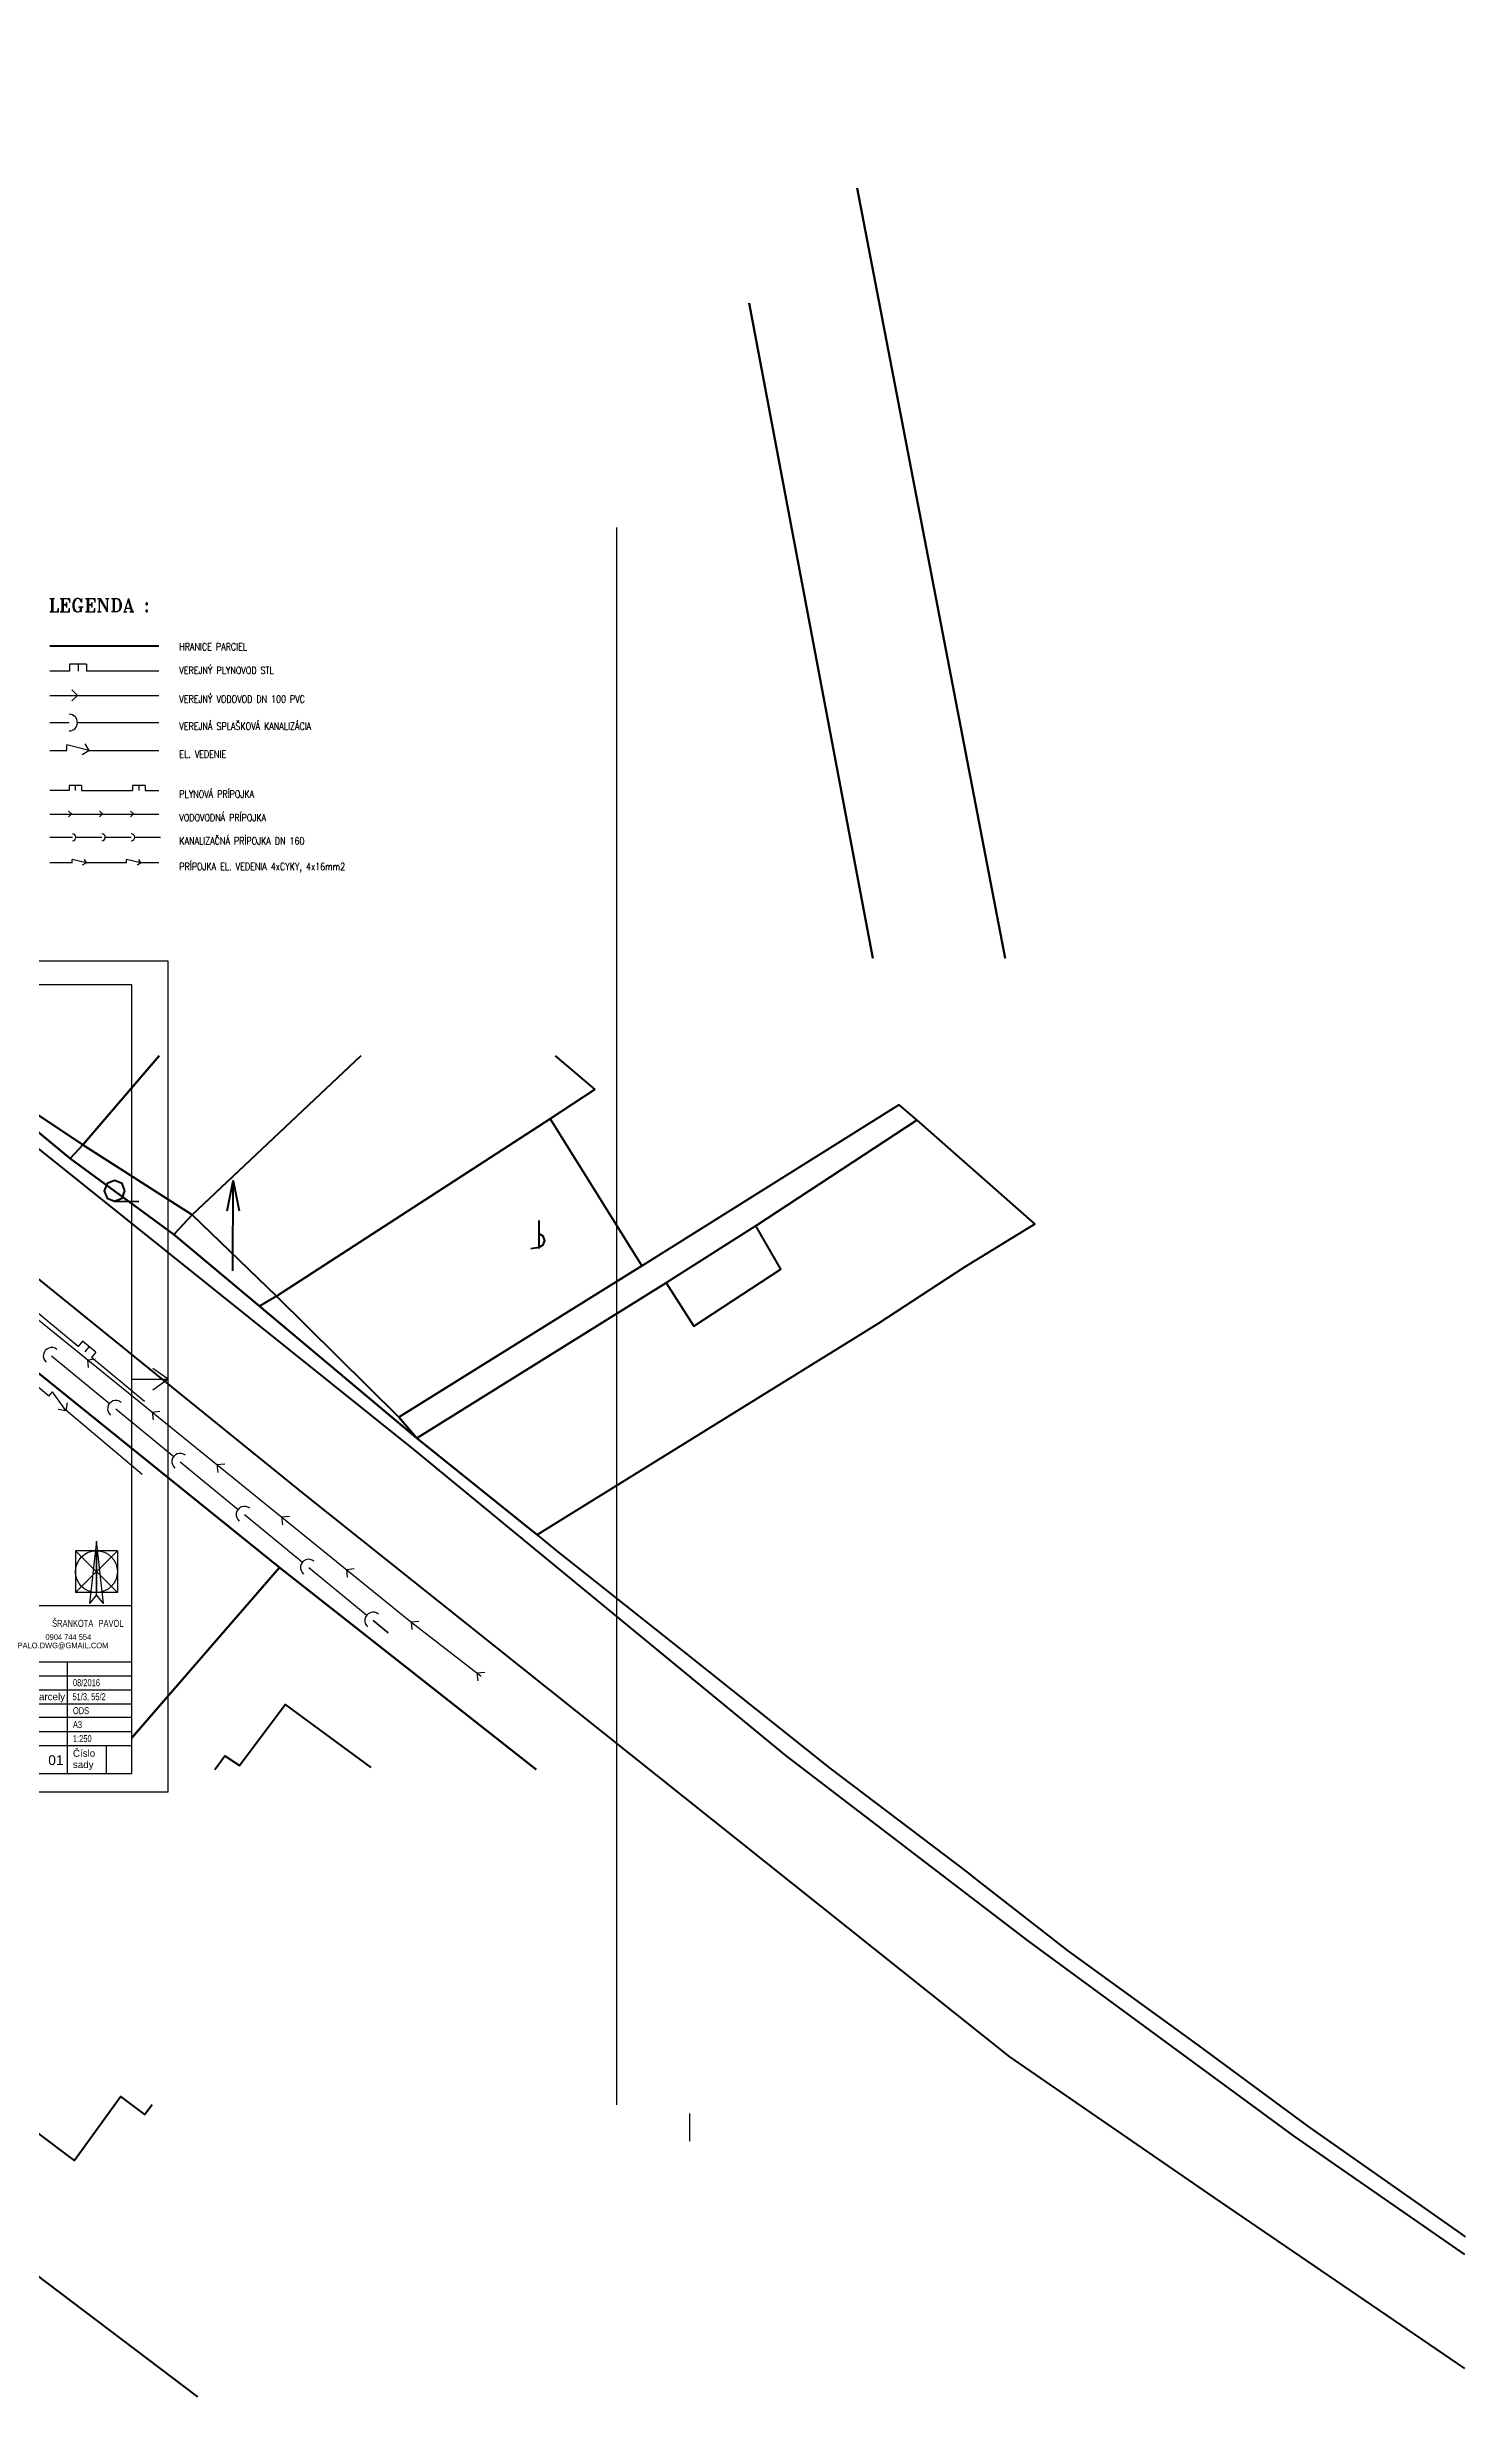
# Model space of a CAD drawing. Header units: millimetres. Extents: x 465413 to 948826, y 2516576 to 3795663.
# Drawn here: x 698834 to 825598, y 3277363 to 3487418 of the extents above; entities that cross this region are included whole.
import ezdxf
from ezdxf.enums import TextEntityAlignment as Align

# ---------------------------------------------------------------- set-up
doc = ezdxf.new("R2010")
doc.units = ezdxf.units.MM
for name, color, linetype in [('KOTY', 96, 'Continuous'), ('LEGENDA', 3, 'Continuous'), ('MUR-POH', 64, 'Continuous'), ('MUR_POH', 64, 'Continuous'), ('PLO_LIN', 6, 'Continuous'), ('POP', 7, 'Continuous'), ('POP_100', 8, 'Continuous'), ('RAM_100', 160, 'Continuous'), ('ROZPISKA100', 7, 'Continuous'), ('SO10-PRIPOJKA-VODOVOD', 5, 'Continuous'), ('SO11-PRIPOJKA-SPLASK-KANAL', 25, 'Continuous'), ('SO12-PRIPOJKA-PLYN', 11, 'Continuous'), ('SO13-PRIPOJKA-ELEKTRO-NN', 20, 'Continuous')]:
    doc.layers.add(name, color=color, linetype=linetype)
doc.layers.add('P', color=250, linetype='Continuous', lineweight=100)
doc.styles.add('ARIAL', font='arial.ttf', dxfattribs={"height": 250})
doc.styles.add('ROMANS', font='arial.ttf', dxfattribs={"width": 0.85})
doc.styles.add('ROMANT', font='romant', dxfattribs={"height": 3})
doc.styles.add('TAB', font='SIMPLEX', dxfattribs={"width": 0.8})

# ---------------------------------------------------------------- blocks, each defined once
blk = doc.blocks.new('Z_RAM_A_3_hp 1220')
at = {"layer": 'POP', "linetype": 'Continuous'}
blk.add_lwpolyline([(-288.5, -408), (-6.5, -408), (-6.5, -13), (-288.5, -13)], close=True, dxfattribs=at)
at = {"layer": 'RAM_100', "linetype": 'Continuous'}
for p, q in [((-147.5, 0), (-151.4, -5.38)), ((-147.5, -13), (-147.5, 0)), ((-147.5, 0), (-143.6, -5.38))]:
    blk.add_line(p, q, dxfattribs=at)
for points in [[(-297, -420), (0, -420), (0, 0), (-297, 0)], [(-288.5, -13), (-288.5, -408), (-6.5, -408), (-6.5, -13)]]:
    blk.add_lwpolyline(points, close=True, dxfattribs=at)
blk.add_text('rkmk 1:1 A3  hp1220c/aug 2008', height=3.2, rotation=90, dxfattribs=at).set_placement((-292.52, -406.58))

msp = doc.modelspace()

# ---------------------------------------------------------------- linework, layer by layer
at = {"layer": 'KOTY'}
msp.add_line((756264.4, 3302715.4), (756264.4, 3300215.4), dxfattribs=at)
at = {"layer": 'MUR-POH', "ltscale": 0.01}
for p, q in [((705128.6, 3353010.9), (701378.6, 3349260.9)), ((701378.6, 3353010.9), (705128.6, 3349260.9)), ((701378.6, 3353010.9), (701378.6, 3349260.9)), ((705128.6, 3353010.9), (701378.6, 3353010.9)), ((703253.6, 3353856.8), (702628.6, 3348281.2)), ((703878.6, 3348281.2), (703253.6, 3353856.8)), ((703253.6, 3353010.9), (703253.6, 3349260.9)), ((703253.6, 3349054.3), (703253.6, 3353010.9)), ((705128.6, 3353010.9), (705128.6, 3349260.9)), ((705128.6, 3349260.9), (701378.6, 3349260.9)), ((703253.6, 3349054.3), (702628.6, 3348281.2)), ((703878.6, 3348281.2), (703253.6, 3349054.3))]:
    msp.add_line(p, q, dxfattribs=at)
msp.add_circle((703253.6, 3351135.9), 1875, dxfattribs=at)
at = {"layer": 'P', "color": 252, "linetype": 'Continuous'}
for p, q in [((784485.7, 3405986.5), (771255, 3474803.7)), ((771255, 3474803.7), (784485.7, 3405986.5)), ((761598.1, 3464522.9), (772667.5, 3405975.9)), ((772667.5, 3405975.9), (761598.1, 3464522.9))]:
    msp.add_line(p, q, dxfattribs=at)
for points in [[(742574.3, 3333465.4), (719611.2, 3351498.2), (686314.7, 3378361.1), (679098.8, 3384141.7), (667894.9, 3393177.1), (636082.2, 3418805.6), (624508.6, 3428456.7), (598265.3, 3450675), (589715, 3457819.8), (573119, 3472628.3), (556578.7, 3487417.9)], [(699079.4, 3433878.9), (708844.8, 3433878.9)], [(708875.5, 3397255.8), (702030.5, 3389295.6), (688462.9, 3398340.7), (695601.5, 3406722.2)], [(688462.9, 3398340.7), (700908.7, 3388053.3), (710167.7, 3381277.8), (717827.7, 3374862.6), (731905.1, 3363079.5), (742663.9, 3354418.2), (744351.8, 3353034), (755723.2, 3343997.9), (768819.8, 3333577.5), (781083.5, 3324277.2), (781881.2, 3323659.7), (790099.6, 3317242.2), (801678.3, 3308838), (811568, 3301538.9), (825152.2, 3292009.8), (825597.5, 3291691.5)], [(719338.9, 3375749.7), (730293.6, 3364947.3), (731905.1, 3363079.5), (717827.7, 3374862.6), (710167.7, 3381277.8), (700908.7, 3388053.3), (688462.9, 3398340.7), (702030.5, 3389295.6), (711812.7, 3383020.5), (719338.9, 3375749.7)], [(726903.6, 3397255.8), (711812.7, 3383020.5), (702030.5, 3389295.6), (708875.5, 3397255.8)], [(747815.8, 3394225), (743822.2, 3391617.3), (719338.9, 3375749.7), (711812.7, 3383020.5), (726903.6, 3397255.8)], [(744252.8, 3397255.8), (747815.8, 3394225)], [(754184.1, 3376964.7), (731905.1, 3363079.5), (730293.6, 3364947.3), (752012.9, 3378481.2), (774982.6, 3392866.1), (776596, 3391482.2), (762189.3, 3382049.8), (754184.1, 3376964.7)], [(719338.9, 3375749.7), (743822.2, 3391617.3), (752012.9, 3378481.2), (730293.6, 3364947.3), (719338.9, 3375749.7)], [(787129, 3382207.6), (786550.5, 3381837.8), (780859.8, 3378362.3), (773096.5, 3373276.2), (742663.9, 3354418.2), (731905.1, 3363079.5), (754184.1, 3376964.7), (756662, 3373083.4), (764425.3, 3378169.5), (762189.3, 3382049.8), (776596, 3391482.2), (787129, 3382207.6)], [(705791.5, 3385167), (705552.3, 3385819.4), (704883.4, 3386101.3), (704212.3, 3385824.9), (703949, 3385174.6), (704206.9, 3384522.2), (704875.7, 3384240.2), (705546.9, 3384516.6), (705791.5, 3385167)], [(704875.7, 3384240.2), (707053.2, 3384231.3)], [(714940.9, 3383379.9), (715491.6, 3386057.6)], [(715458.6, 3378036.3), (715491.6, 3386057.6), (716020.3, 3383375.4)], [(742825.3, 3380026.6), (742835.6, 3382520.4)], [(742080.8, 3380029.6), (742825.7, 3380138.2)], [(742825.7, 3380138.2), (743198.8, 3380341.4), (743330.7, 3380731.7), (743202, 3381123.1), (742830.6, 3381329.3)], [(684734.6, 3376235.7), (686314.7, 3378361.1), (719611.2, 3351498.2), (706403.8, 3336272.6)], [(706403.8, 3336272.6), (719611.2, 3351498.2), (742574.3, 3333465.4)], [(713842.7, 3333465.4), (714740.1, 3334675.1), (716039.3, 3333795), (720119.1, 3339268.5), (727782.2, 3333616.3)], [(708226.2, 3303465.4), (707591.5, 3302600.2), (705420.7, 3304228.3), (701284.1, 3298513.1), (694683.4, 3303465.4)], [(712307.8, 3277362.6), (697743.5, 3288403.2), (695758.3, 3289918.9), (681824.7, 3300454.4), (683514, 3303465.4)]]:
    msp.add_lwpolyline(points, dxfattribs=at)
at = {"layer": 'P', "color": 1, "linetype": 'Continuous'}
for points in [[(567931.4, 3487371.1), (593364.2, 3462680.9), (622502.6, 3438459.2), (721889.9, 3358002.7), (784886.6, 3307771.9), (803129.7, 3295208.6), (825549, 3279910.8)], [(825591, 3290109.6), (810336.2, 3300687.8), (786548.5, 3318131.5), (764878.9, 3334710.4), (731584.6, 3362075.8), (676305.8, 3406393.7), (633418.4, 3440796.5), (596530, 3472159.5), (580531, 3487319.2)], [(702030.5, 3389295.6), (700908.7, 3388053.3)], [(711812.7, 3383020.5), (710167.7, 3381277.8)], [(719338.9, 3375749.7), (717827.7, 3374862.6)]]:
    msp.add_lwpolyline(points, dxfattribs=at)
at = {"layer": 'PLO_LIN', "color": 6, "linetype": 'Continuous', "ltscale": 250}
for points in [[(700835, 3431636.1), (699079.4, 3431636.1)], [(708844.8, 3431636.1), (702377.5, 3431636.1)], [(701618, 3371263.1), (696880.7, 3375194.2)]]:
    msp.add_lwpolyline(points, dxfattribs=at)
at = {"layer": 'PLO_LIN', "color": 6}
for points in [[(700835, 3432264.6), (700835, 3431636.1)], [(702377.5, 3432264.6), (700835, 3432264.6)], [(701606.2, 3432264.6), (701606.2, 3431636.1)], [(702377.5, 3432264.6), (702377.5, 3431636.1)], [(702019.3, 3371746.8), (701618, 3371263.1)], [(703206.4, 3370761.8), (702019.3, 3371746.8)], [(702612.9, 3371254.3), (702211.5, 3370770.6)], [(703206.4, 3370761.8), (702805, 3370278.1)], [(707542.4, 3366347), (702805, 3370278.1)]]:
    msp.add_lwpolyline(points, dxfattribs=at)
at = {"layer": 'POP_100'}
msp.add_line((749764.4, 3303465.4), (749764.4, 3444465.4), dxfattribs=at)
at = {"layer": 'ROZPISKA100', "color": 2}
for p, q in [((706403.8, 3348085.1), (662903.8, 3348085.1)), ((706403.8, 3333085.1), (706403.8, 3348085.1)), ((662903.8, 3343085.1), (706403.8, 3343085.1)), ((706403.8, 3338085.1), (662903.8, 3338085.1)), ((662903.8, 3333085.1), (706403.8, 3333085.1))]:
    msp.add_line(p, q, dxfattribs=at)
at = {"layer": 'ROZPISKA100'}
for p, q in [((700653.8, 3333085.1), (700653.8, 3343085.1)), ((662903.8, 3341835.1), (706403.8, 3341835.1)), ((694903.8, 3340585.1), (706403.8, 3340585.1)), ((662903.8, 3339335.1), (706403.8, 3339335.1)), ((662903.8, 3336835.1), (706403.8, 3336835.1)), ((662903.8, 3335585.1), (706403.8, 3335585.1)), ((704153.8, 3333085.1), (704153.8, 3335585.1))]:
    msp.add_line(p, q, dxfattribs=at)
at = {"layer": 'SO10-PRIPOJKA-VODOVOD'}
for p, q in [((699079.4, 3429459.2), (708844.8, 3429459.2)), ((701561.3, 3429459.2), (701065, 3429955.6)), ((701561.3, 3429459.2), (701065, 3428962.8)), ((702452, 3370082.4), (703150.1, 3370155.7)), ((702452, 3370082.4), (702525.2, 3369384.2)), ((708237.6, 3365395.9), (708935.8, 3365469.2)), ((708237.6, 3365395.9), (708310.9, 3364697.7)), ((714023.3, 3360709.4), (714721.4, 3360782.7)), ((714023.3, 3360709.4), (714096.5, 3360011.2)), ((719808.9, 3356022.9), (720507.1, 3356096.1)), ((719808.9, 3356022.9), (719882.2, 3355324.7)), ((725594.6, 3351336.3), (726292.7, 3351409.6)), ((725594.6, 3351336.3), (725667.9, 3350638.2)), ((731380.2, 3346649.8), (732078.4, 3346723.1)), ((731380.2, 3346649.8), (731453.5, 3345951.7)), ((737264.3, 3342087.6), (737962.5, 3342160.9)), ((737264.3, 3342087.6), (737337.6, 3341389.5))]:
    msp.add_line(p, q, dxfattribs=at)
at = {"layer": 'SO10-PRIPOJKA-VODOVOD', "color": 3}
for p, q in [((699079.4, 3418857.8), (708844.8, 3418857.8)), ((701017.2, 3418865.1), (700754.9, 3419120.1)), ((701017.2, 3418865.1), (700762.2, 3418602.8)), ((703786, 3418865.1), (703523.7, 3419120.1)), ((703786, 3418865.1), (703531, 3418602.8)), ((706554.7, 3418865.1), (706292.4, 3419120.1)), ((706554.7, 3418865.1), (706299.7, 3418602.8))]:
    msp.add_line(p, q, dxfattribs=at)
at = {"layer": 'SO10-PRIPOJKA-VODOVOD'}
for points in [[(605968.4, 3449815.3), (614443.5, 3442988.7), (654418.3, 3409468.3), (674636.2, 3393175.9), (685150.6, 3384096.9), (731324.6, 3346694.9)], [(731324.6, 3346694.9), (737649.4, 3341788.9)]]:
    msp.add_lwpolyline(points, dxfattribs=at)
at = {"layer": 'SO11-PRIPOJKA-SPLASK-KANAL'}
for p, q in [((699079.4, 3427030.1), (700816.8, 3427030.1)), ((701561.3, 3427030.1), (708844.8, 3427030.1)), ((729330, 3345662.2), (727988.6, 3346766.4))]:
    msp.add_line(p, q, dxfattribs=at)
at = {"layer": 'SO11-PRIPOJKA-SPLASK-KANAL', "color": 3}
for p, q in [((699079.4, 3416779.1), (700816.8, 3416779.1)), ((706965.8, 3416774.6), (708703.2, 3416774.6))]:
    msp.add_line(p, q, dxfattribs=at)
at = {"layer": 'SO11-PRIPOJKA-SPLASK-KANAL', "color": 3, "flags": 128}
for points in [[(699079.4, 3416779.1), (701108.1, 3416779.1)], [(701416.9, 3416779.1), (703736.9, 3416779.1)], [(704045.7, 3416779.1), (706365.6, 3416779.1)], [(706674.5, 3416774.6), (708994.5, 3416774.6)]]:
    msp.add_lwpolyline(points, dxfattribs=at)
at = {"layer": 'SO11-PRIPOJKA-SPLASK-KANAL', "flags": 128}
for points in [[(699245.2, 3370427.1), (704419, 3366168.2)], [(704993.8, 3365695), (710167.7, 3361436)], [(710742.5, 3360962.8), (715916.4, 3356703.9)], [(716491.2, 3356230.7), (721665.1, 3351971.8)], [(722239.9, 3351498.5), (727413.7, 3347239.6)], [(727988.6, 3346766.4), (729330, 3345662.2)]]:
    msp.add_lwpolyline(points, dxfattribs=at)
at = {"layer": 'SO11-PRIPOJKA-SPLASK-KANAL'}
for centre, start, end in [((700816.8, 3427030.1), 270, 90), ((699245.2, 3370427.1), 50.539848, 230.539848), ((704993.8, 3365695), 50.539848, 230.539848), ((710742.5, 3360962.8), 50.539848, 230.539848), ((716491.2, 3356230.7), 50.539848, 230.539848), ((722239.9, 3351498.5), 50.539848, 230.539848), ((727988.6, 3346766.4), 50.539848, 230.539848)]:
    msp.add_arc(centre, 744.6, start, end, dxfattribs=at)
at = {"layer": 'SO11-PRIPOJKA-SPLASK-KANAL', "color": 3}
for centre in [(701109.2, 3416778.3), (703738, 3416778.3), (706364.7, 3416774.7)]:
    msp.add_arc(centre, 309.8, 270.80478, 90.80478, dxfattribs=at)
at = {"layer": 'SO12-PRIPOJKA-PLYN', "color": 3, "linetype": 'Continuous', "ltscale": 250}
for points in [[(700805.1, 3420964.6), (699079.4, 3420964.6)], [(701921.7, 3421419.5), (700805.1, 3421419.5)], [(700805.1, 3421419.5), (700805.1, 3420964.6)], [(701363.4, 3421419.5), (701363.4, 3420964.6)], [(701921.7, 3421419.5), (701921.7, 3420964.6)], [(701921.7, 3420964.6), (706489.7, 3420964.6)], [(707606.4, 3421419.5), (706489.7, 3421419.5)], [(706489.7, 3421419.5), (706489.7, 3420964.6)], [(707048, 3421419.5), (707048, 3420964.6)], [(707606.4, 3421419.5), (707606.4, 3420964.6)], [(707606.4, 3420964.6), (708844.8, 3420964.6)]]:
    msp.add_lwpolyline(points, dxfattribs=at)
at = {"layer": 'SO13-PRIPOJKA-ELEKTRO-NN'}
for p, q in [((699079.4, 3424530.8), (700599.4, 3424530.8)), ((700599.4, 3424530.8), (700599.4, 3425027.2)), ((702585, 3424530.8), (700599.4, 3425027.2)), ((701983, 3424169.6), (702585, 3424530.8)), ((702223.8, 3425132.8), (702585, 3424530.8)), ((702585, 3424530.8), (708844.8, 3424530.8)), ((699005.8, 3366815.7), (699325.2, 3367195.8)), ((700525.9, 3365538.3), (699325.2, 3367195.8)), ((699832.6, 3365649.1), (700525.9, 3365538.3)), ((700636.6, 3366231.5), (700525.9, 3365538.3))]:
    msp.add_line(p, q, dxfattribs=at)
at = {"layer": 'SO13-PRIPOJKA-ELEKTRO-NN', "color": 3}
for p, q in [((701083.2, 3414490.1), (701083.2, 3414800.9)), ((702326.6, 3414490.1), (701083.2, 3414800.9)), ((702021.2, 3414306.8), (702326.6, 3414490.1)), ((702143.4, 3414795.6), (702326.6, 3414490.1)), ((707196.1, 3414490.1), (705952.7, 3414800.9)), ((705952.7, 3414490.1), (705952.7, 3414800.9)), ((706890.6, 3414306.8), (707196.1, 3414490.1)), ((707012.8, 3414795.6), (707196.1, 3414490.1))]:
    msp.add_line(p, q, dxfattribs=at)
at = {"layer": 'SO13-PRIPOJKA-ELEKTRO-NN', "color": 3, "flags": 128}
for points in [[(701083.2, 3414490.1), (699079.4, 3414490.1)], [(705952.7, 3414490.1), (702326.6, 3414490.1)], [(708844.8, 3414490.1), (707196.1, 3414490.1)]]:
    msp.add_lwpolyline(points, dxfattribs=at)
at = {"layer": 'SO13-PRIPOJKA-ELEKTRO-NN', "flags": 128}
for points in [[(699009.2, 3366819.7), (693154.3, 3371734.7)], [(707344.2, 3359822.7), (700510.6, 3365559.3)]]:
    msp.add_lwpolyline(points, dxfattribs=at)

# ---------------------------------------------------------------- block references
at = {"layer": 'MUR_POH', "ltscale": 0.3, "xscale": 250, "yscale": 250, "zscale": 250, "rotation": 270.0000000000635}
msp.add_blockref('Z_RAM_A_3_hp 1220', (709653.8, 3331460.1), dxfattribs=at)

# ---------------------------------------------------------------- texts
at = {"layer": 'LEGENDA', "color": 2, "style": 'ROMANT'}
msp.add_text('LEGENDA :', height=1200, dxfattribs=at).set_placement((698982.3, 3436920.5))
at = {"layer": 'P', "color": 252, "linetype": 'Continuous', "style": 'TAB', "width": 0.8}
msp.add_text('HRANICE PARCIEL', height=650, dxfattribs=at).set_placement((710662.8, 3433487.2))
at = {"layer": 'PLO_LIN', "color": 6, "linetype": 'Continuous', "ltscale": 250, "style": 'TAB', "width": 0.8}
msp.add_text('VEREJNÝ PLYNOVOD STL', height=650, dxfattribs=at).set_placement((710662.8, 3431376.1))
at = {"layer": 'PLO_LIN', "color": 3, "linetype": 'Continuous', "ltscale": 250, "style": 'TAB', "width": 0.8}
msp.add_text('PLYNOVÁ PRÍPOJKA', height=650, dxfattribs=at).set_placement((710662.8, 3420312.1))
at = {"layer": 'ROZPISKA100'}
for s, height, style, p in [('Číslo parcely', 625, 'ARIAL', (695403.8, 3339647.6)), ('01', 875, 'ROMANS', (698950.8, 3333849.6)), ('sady', 625, 'ARIAL', (701153.8, 3333582.8)), ('Číslo', 625, 'ARIAL', (701153.8, 3334589.1))]:
    msp.add_text(s, height=height, dxfattribs=dict(at, style=style)).set_placement(p)
at = {"layer": 'ROZPISKA100', "width": 0.8}
for tag, p, s in [('ŠRANKOTA', (699297, 3346203.6), 'KRESLIL'), ('PAVOL', (703447, 3346203.6), 'KRESLIL'), ('51/3, 55/2', (701109.4, 3339647.6), 'ARCH.ČÍSLO'), ('08/2016', (701153.8, 3340897.6), 'DÁTUM'), ('A3', (701153.8, 3337147.6), 'FORMÁT'), ('ODS', (701153.8, 3338397.6), 'STUPEŇ'), ('1:250', (701153.8, 3335897.6), 'MIERKA')]:
    msp.add_attdef(tag, p, s, height=625, dxfattribs=at)
for tag, p in [('PALO.DWG@GMAIL.COM', (700262.6, 3344541.9)), ('0904 744 554', (700742.9, 3345292.4))]:
    msp.add_attdef(tag, text='KRESLIL', height=500, dxfattribs=at).set_placement(p, align=Align.MIDDLE_CENTER)
at = {"layer": 'SO10-PRIPOJKA-VODOVOD', "style": 'TAB', "width": 0.8}
msp.add_text('VEREJNÝ VODOVOD DN 100 PVC', height=650, dxfattribs=at).set_placement((710662.8, 3428806.8))
at = {"layer": 'SO10-PRIPOJKA-VODOVOD', "color": 3, "style": 'TAB', "width": 0.8}
msp.add_text('VODOVODNÁ PRÍPOJKA', height=650, dxfattribs=at).set_placement((710662.8, 3418205.4))
at = {"layer": 'SO11-PRIPOJKA-SPLASK-KANAL', "style": 'TAB', "width": 0.8}
msp.add_text('VEREJNÁ SPLAŠKOVÁ KANALIZÁCIA', height=650, dxfattribs=at).set_placement((710662.8, 3426377.6))
at = {"layer": 'SO11-PRIPOJKA-SPLASK-KANAL', "color": 3, "style": 'TAB', "width": 0.8}
msp.add_text('KANALIZAČNÁ PRÍPOJKA DN 160', height=650, dxfattribs=at).set_placement((710662.8, 3416126.7))
at = {"layer": 'SO13-PRIPOJKA-ELEKTRO-NN', "style": 'TAB', "width": 0.8}
msp.add_text('EL. VEDENIE', height=650, dxfattribs=at).set_placement((710662.8, 3423878.4))
at = {"layer": 'SO13-PRIPOJKA-ELEKTRO-NN', "color": 3, "style": 'TAB', "width": 0.8}
msp.add_text('PRÍPOJKA EL. VEDENIA 4xCYKY, 4x16mm2', height=650, dxfattribs=at).set_placement((710662.8, 3413837.7))

doc.saveas('drawing.dxf')
